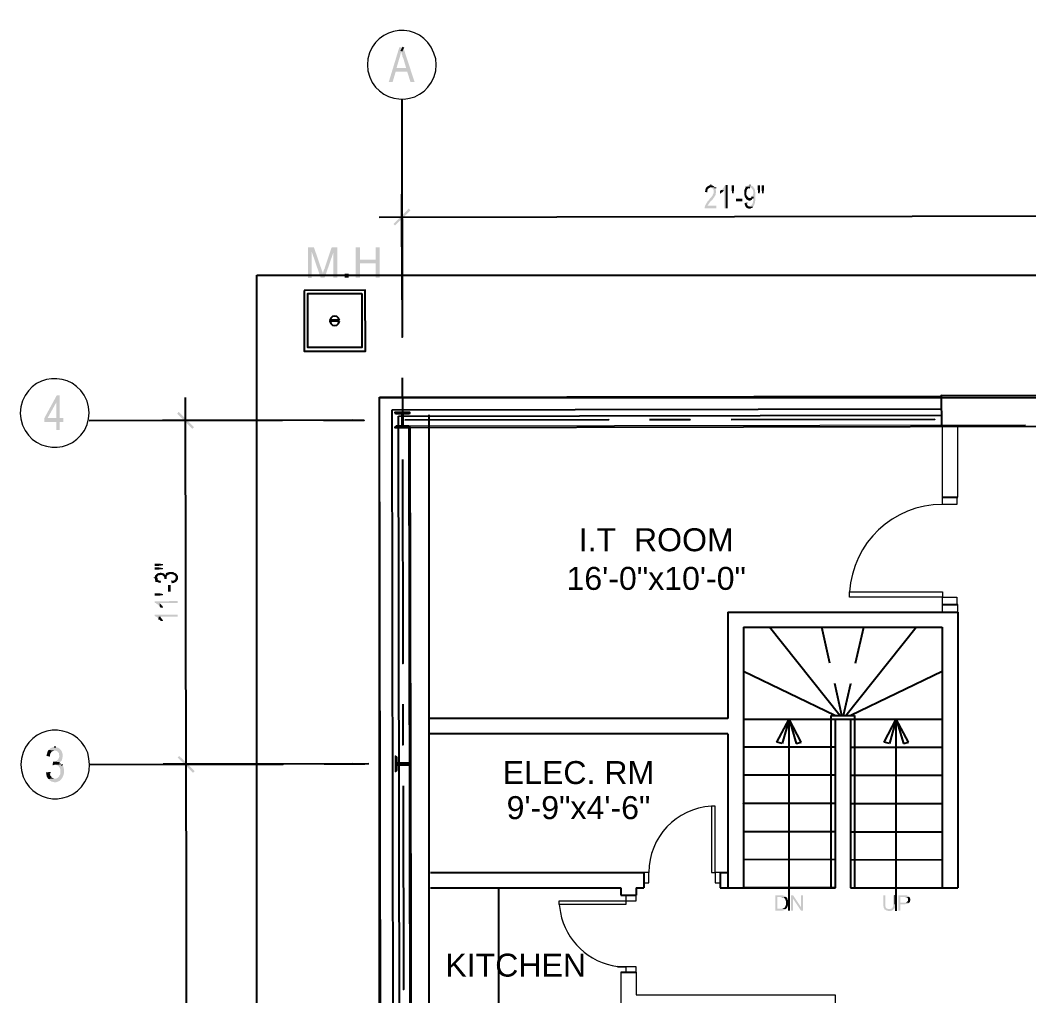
# Model space of a CAD drawing. Header units: inches. Extents: x 6322 to 85903, y -36042 to 7673.
# Drawn here: x 60850.5 to 61245.9, y 5755.1 to 6137.6 of the extents above; entities that cross this region are included whole.
import ezdxf
from ezdxf.enums import TextEntityAlignment as Align

# ---------------------------------------------------------------- set-up
doc = ezdxf.new("R2010")
doc.units = ezdxf.units.IN
doc.header["$LTSCALE"] = 10
doc.linetypes.add('Amconstr', pattern=[9999, 9999, 0])
doc.layers.add('A-DOOR', color=2, linetype='Continuous', lineweight=20)
for name, color, linetype in [('A-PLASTER', 1, 'Continuous'), ('A-STAIR', 2, 'Continuous'), ('A-TEXT-P', 3, 'Continuous'), ('FOOTPATH', 1, 'Continuous'), ('GC', 3, 'Continuous'), ('Plot Boundary', 1, 'Continuous'), ('TEXT', 3, 'Continuous'), ('WALL', 4, 'Continuous')]:
    doc.layers.add(name, color=color, linetype=linetype)
doc.styles.add('1by8in-1F', font='arial.ttf', dxfattribs={"height": 6})

# ---------------------------------------------------------------- blocks, each defined once
blk = doc.blocks.new('pdf plan')
at = {"true_color": 0x000007}
for points in [[(175.684, 466.675), (175.386, 466.675), (174.575, 464.028), (174.873, 464.028), (175.105, 464.822), (175.981, 464.822), (175.171, 465.103), (175.402, 465.881), (175.402, 465.881), (175.409, 465.899), (175.414, 465.918), (175.42, 465.936), (175.426, 465.954), (175.431, 465.972), (175.437, 465.99), (175.442, 466.008), (175.447, 466.025), (175.452, 466.043), (175.457, 466.061), (175.462, 466.078), (175.466, 466.096), (175.471, 466.113), (175.476, 466.131), (175.48, 466.148), (175.484, 466.166), (175.489, 466.184), (175.493, 466.202), (175.497, 466.22), (175.502, 466.238), (175.506, 466.256), (175.51, 466.274), (175.514, 466.292), (175.518, 466.311), (175.518, 466.311), (175.535, 466.377)], [(175.684, 466.675), (175.535, 466.377), (175.535, 466.327), (175.551, 466.261), (175.568, 466.211), (175.568, 466.145), (175.601, 466.079), (175.617, 465.996), (175.634, 465.93), (175.684, 465.848), (175.899, 465.103), (175.171, 465.103), (175.981, 464.822), (176.229, 464.028), (176.544, 464.028)], [(199.484, 455.924), (199.137, 455.924), (199.203, 455.924), (199.22, 455.891), (199.22, 455.891), (199.239, 455.881), (199.257, 455.872), (199.272, 455.864), (199.286, 455.856), (199.298, 455.849), (199.308, 455.843), (199.317, 455.837), (199.325, 455.831), (199.332, 455.825), (199.337, 455.819), (199.342, 455.812), (199.346, 455.806), (199.349, 455.799), (199.352, 455.791), (199.355, 455.783), (199.357, 455.774), (199.359, 455.764), (199.362, 455.753), (199.364, 455.741), (199.367, 455.728), (199.371, 455.713), (199.375, 455.697), (199.38, 455.679), (199.385, 455.659), (199.385, 455.659), (199.385, 455.527), (199.369, 455.494), (199.336, 455.411), (199.303, 455.345), (199.303, 455.328), (199.286, 455.295), (199.269, 455.279), (199.236, 455.246), (199.22, 455.212), (199.203, 455.179), (199.154, 455.13), (199.137, 455.113), (199.087, 455.064), (199.054, 455.031), (199.038, 454.981), (198.988, 454.948), (198.972, 454.898), (198.922, 454.882), (198.906, 454.832), (198.889, 454.815), (198.856, 454.766), (198.839, 454.749), (198.823, 454.716), (198.806, 454.683), (198.757, 454.6), (198.707, 454.518), (198.707, 454.468), (198.691, 454.435), (198.691, 454.336), (199.567, 454.336), (199.567, 454.534), (198.906, 454.534), (198.922, 454.584), (198.955, 454.617), (198.988, 454.65), (198.988, 454.667), (198.988, 454.667), (198.995, 454.675), (199.001, 454.683), (199.008, 454.692), (199.014, 454.701), (199.021, 454.71), (199.028, 454.719), (199.035, 454.728), (199.042, 454.737), (199.049, 454.746), (199.057, 454.756), (199.064, 454.765), (199.071, 454.774), (199.078, 454.783), (199.085, 454.793), (199.093, 454.802), (199.1, 454.811), (199.107, 454.82), (199.114, 454.829), (199.121, 454.838), (199.128, 454.847), (199.134, 454.856), (199.141, 454.865), (199.147, 454.873), (199.154, 454.882), (199.154, 454.882), (199.187, 454.882), (199.203, 454.915), (199.236, 454.964), (199.286, 454.997), (199.303, 455.047), (199.336, 455.064), (199.352, 455.113), (199.369, 455.13), (199.385, 455.146), (199.418, 455.179), (199.435, 455.196), (199.451, 455.246), (199.501, 455.328), (199.518, 455.361), (199.518, 455.361), (199.52, 455.387), (199.523, 455.411), (199.526, 455.432), (199.529, 455.452), (199.533, 455.47), (199.536, 455.487), (199.54, 455.502), (199.543, 455.517), (199.547, 455.531), (199.55, 455.544), (199.552, 455.557), (199.555, 455.57), (199.557, 455.583), (199.558, 455.596), (199.558, 455.61), (199.558, 455.625), (199.557, 455.64), (199.555, 455.657), (199.552, 455.675), (199.547, 455.694), (199.542, 455.715), (199.535, 455.738), (199.527, 455.764), (199.518, 455.791), (199.518, 455.791), (199.518, 455.824), (199.501, 455.874)], [(199.137, 456.089), (199.038, 456.089), (198.988, 456.056), (198.972, 456.039), (198.922, 456.039), (198.906, 456.023), (198.889, 455.973), (198.839, 455.957), (198.823, 455.94), (198.823, 455.94), (198.817, 455.93), (198.811, 455.92), (198.805, 455.909), (198.8, 455.899), (198.794, 455.888), (198.789, 455.878), (198.784, 455.867), (198.779, 455.857), (198.775, 455.846), (198.771, 455.836), (198.767, 455.825), (198.763, 455.814), (198.759, 455.803), (198.756, 455.792), (198.753, 455.781), (198.751, 455.77), (198.748, 455.759), (198.746, 455.747), (198.744, 455.736), (198.743, 455.724), (198.742, 455.712), (198.741, 455.7), (198.74, 455.688), (198.74, 455.676), (198.74, 455.676), (198.707, 455.642), (198.707, 455.576), (198.889, 455.56), (198.889, 455.659), (198.922, 455.742), (198.922, 455.791), (198.972, 455.824), (199.005, 455.874), (199.038, 455.891), (199.071, 455.891), (199.087, 455.924), (199.484, 455.924), (199.451, 455.957), (199.435, 455.957), (199.418, 455.973), (199.369, 456.023), (199.336, 456.039), (199.303, 456.056), (199.269, 456.089), (199.187, 456.089)], [(199.964, 455.725), (199.914, 455.709), (199.881, 455.676), (199.865, 455.642), (199.865, 455.444), (199.881, 455.477), (199.914, 455.477), (199.964, 455.494), (199.981, 455.527), (200.03, 455.56), (200.063, 455.576), (200.096, 455.626), (200.13, 455.642), (200.146, 455.676), (200.179, 455.709)], [(200.345, 456.089), (200.245, 456.089), (200.212, 456.039), (200.212, 456.039), (200.206, 456.027), (200.199, 456.014), (200.192, 456.002), (200.185, 455.989), (200.177, 455.976), (200.169, 455.963), (200.161, 455.95), (200.152, 455.937), (200.143, 455.923), (200.134, 455.91), (200.125, 455.897), (200.115, 455.884), (200.105, 455.872), (200.095, 455.859), (200.084, 455.846), (200.074, 455.834), (200.063, 455.821), (200.052, 455.809), (200.04, 455.797), (200.029, 455.786), (200.017, 455.774), (200.005, 455.763), (199.993, 455.752), (199.981, 455.742), (199.981, 455.742), (199.964, 455.725), (200.179, 455.709), (200.179, 454.336), (200.345, 454.336)], [(200.791, 455.477), (200.741, 455.791), (200.741, 456.089), (200.94, 456.089), (200.94, 455.791), (200.89, 455.477)], [(201.833, 455.94), (201.8, 455.891), (201.8, 455.891), (201.786, 455.87), (201.773, 455.847), (201.761, 455.82), (201.751, 455.79), (201.741, 455.759), (201.733, 455.725), (201.726, 455.689), (201.72, 455.652), (201.716, 455.613), (201.713, 455.574), (201.711, 455.534), (201.711, 455.494), (201.712, 455.453), (201.715, 455.413), (201.719, 455.374), (201.725, 455.336), (201.733, 455.298), (201.742, 455.263), (201.753, 455.229), (201.765, 455.197), (201.779, 455.167), (201.796, 455.141), (201.813, 455.117), (201.833, 455.097), (201.833, 455.097), (202.147, 455.113), (202.098, 455.113), (202.081, 455.13), (202.032, 455.13), (202.015, 455.146), (201.982, 455.196), (201.949, 455.212), (201.949, 455.246), (201.932, 455.262), (201.883, 455.345), (201.883, 455.444), (201.866, 455.494), (201.866, 455.527), (201.866, 455.527), (201.872, 455.549), (201.877, 455.57), (201.882, 455.591), (201.886, 455.61), (201.889, 455.629), (201.893, 455.646), (201.896, 455.663), (201.9, 455.68), (201.904, 455.696), (201.908, 455.711), (201.913, 455.725), (201.918, 455.74), (201.924, 455.753), (201.931, 455.767), (201.939, 455.78), (201.948, 455.793), (201.959, 455.805), (201.971, 455.817), (201.984, 455.83), (202, 455.842), (202.017, 455.854), (202.036, 455.866), (202.058, 455.878), (202.081, 455.891), (202.081, 455.891), (202.098, 455.924), (202.147, 455.924)], [(202.131, 456.089), (202.081, 456.089), (202.081, 456.089), (202.071, 456.087), (202.061, 456.085), (202.05, 456.082), (202.04, 456.079), (202.03, 456.076), (202.019, 456.073), (202.009, 456.07), (201.999, 456.066), (201.989, 456.062), (201.979, 456.057), (201.969, 456.053), (201.959, 456.048), (201.949, 456.042), (201.94, 456.037), (201.93, 456.031), (201.921, 456.024), (201.911, 456.017), (201.902, 456.01), (201.893, 456.002), (201.884, 455.994), (201.875, 455.985), (201.867, 455.976), (201.858, 455.967), (201.85, 455.957), (201.85, 455.957), (201.833, 455.94), (202.147, 455.924), (202.164, 455.924), (202.214, 455.891), (202.23, 455.891), (202.263, 455.874), (202.296, 455.824), (202.329, 455.791), (202.379, 455.709), (202.379, 455.659), (202.395, 455.626), (202.395, 455.427), (202.379, 455.394), (202.379, 455.345), (202.329, 455.262), (202.329, 455.212), (202.313, 455.196), (202.263, 455.179), (202.412, 455.146), (202.412, 455.113), (202.412, 455.113), (202.412, 455.092), (202.411, 455.07), (202.41, 455.047), (202.409, 455.023), (202.407, 454.999), (202.405, 454.974), (202.402, 454.949), (202.399, 454.924), (202.395, 454.898), (202.391, 454.873), (202.386, 454.847), (202.381, 454.822), (202.375, 454.797), (202.368, 454.772), (202.361, 454.747), (202.353, 454.724), (202.345, 454.701), (202.335, 454.678), (202.325, 454.657), (202.314, 454.637), (202.303, 454.617), (202.29, 454.599), (202.277, 454.583), (202.263, 454.567), (202.263, 454.567), (202.247, 454.518), (202.214, 454.518), (202.18, 454.501), (202.147, 454.468), (202.098, 454.468), (202.395, 454.452), (202.412, 454.501), (202.445, 454.534), (202.462, 454.567), (202.462, 454.567), (202.464, 454.576), (202.467, 454.585), (202.47, 454.594), (202.474, 454.604), (202.477, 454.614), (202.482, 454.625), (202.486, 454.636), (202.49, 454.647), (202.495, 454.658), (202.5, 454.67), (202.504, 454.682), (202.509, 454.694), (202.514, 454.705), (202.518, 454.717), (202.523, 454.729), (202.527, 454.741), (202.53, 454.753), (202.534, 454.765), (202.537, 454.777), (202.539, 454.788), (202.541, 454.8), (202.543, 454.811), (202.544, 454.822), (202.544, 454.832), (202.544, 454.832), (202.544, 454.882), (202.561, 454.915), (202.561, 454.915), (202.561, 454.929), (202.561, 454.944), (202.561, 454.958), (202.561, 454.973), (202.561, 454.987), (202.561, 455.002), (202.561, 455.016), (202.561, 455.031), (202.561, 455.045), (202.561, 455.059), (202.561, 455.074), (202.561, 455.088), (202.561, 455.103), (202.561, 455.117), (202.561, 455.132), (202.561, 455.146), (202.561, 455.161), (202.561, 455.175), (202.561, 455.19), (202.561, 455.204), (202.561, 455.219), (202.561, 455.233), (202.561, 455.248), (202.561, 455.262), (202.561, 455.262), (202.561, 455.527), (202.544, 455.576), (202.544, 455.659), (202.528, 455.709), (202.528, 455.742), (202.511, 455.791), (202.462, 455.874), (202.462, 455.874), (202.45, 455.893), (202.439, 455.91), (202.43, 455.925), (202.422, 455.938), (202.414, 455.949), (202.407, 455.958), (202.401, 455.966), (202.395, 455.973), (202.39, 455.978), (202.385, 455.983), (202.38, 455.987), (202.375, 455.99), (202.37, 455.993), (202.364, 455.996), (202.358, 455.998), (202.351, 456.001), (202.344, 456.005), (202.336, 456.009), (202.327, 456.014), (202.317, 456.02), (202.306, 456.026), (202.293, 456.035), (202.279, 456.044), (202.263, 456.056), (202.263, 456.056), (202.23, 456.056), (202.214, 456.089), (202.164, 456.089)], [(202.925, 456.089), (202.743, 456.089), (202.743, 455.791), (202.776, 455.477), (202.892, 455.477), (202.925, 455.791)], [(203.222, 456.089), (203.041, 456.089), (203.041, 455.791), (203.074, 455.477), (203.189, 455.477), (203.222, 455.791)], [(201.089, 454.865), (201.568, 454.865), (201.568, 455.064), (201.089, 455.064)], [(201.883, 454.749), (201.734, 454.733), (201.734, 454.65), (201.767, 454.6), (201.767, 454.567), (201.8, 454.468), (201.833, 454.452), (201.85, 454.419), (201.883, 454.369), (201.932, 454.352), (201.949, 454.336), (201.999, 454.336), (202.015, 454.303), (202.18, 454.303), (202.23, 454.336), (202.263, 454.352), (202.296, 454.352), (202.329, 454.369), (202.362, 454.419), (202.379, 454.435), (202.395, 454.452), (202.098, 454.468), (202.098, 454.468), (202.086, 454.467), (202.074, 454.467), (202.063, 454.469), (202.052, 454.471), (202.042, 454.475), (202.032, 454.48), (202.023, 454.486), (202.014, 454.493), (202.005, 454.501), (201.997, 454.509), (201.989, 454.519), (201.982, 454.528), (201.975, 454.538), (201.968, 454.548), (201.962, 454.559), (201.956, 454.57), (201.95, 454.581), (201.944, 454.591), (201.939, 454.602), (201.934, 454.612), (201.929, 454.623), (201.924, 454.632), (201.92, 454.641), (201.916, 454.65), (201.916, 454.65), (201.883, 454.716)], [(202.263, 455.179), (202.247, 455.146), (202.214, 455.13), (202.18, 455.113), (202.147, 455.113), (201.833, 455.097), (201.85, 455.064), (201.866, 455.031), (201.866, 455.031), (201.877, 455.021), (201.887, 455.011), (201.897, 455.003), (201.907, 454.996), (201.917, 454.989), (201.927, 454.982), (201.937, 454.976), (201.947, 454.971), (201.957, 454.966), (201.966, 454.962), (201.975, 454.958), (201.984, 454.954), (201.993, 454.951), (202.001, 454.947), (202.009, 454.944), (202.017, 454.941), (202.024, 454.938), (202.031, 454.935), (202.038, 454.932), (202.044, 454.929), (202.05, 454.926), (202.055, 454.922), (202.06, 454.919), (202.065, 454.915), (202.065, 454.915), (202.147, 454.915), (202.147, 454.915), (202.176, 454.926), (202.201, 454.936), (202.222, 454.945), (202.239, 454.952), (202.253, 454.959), (202.265, 454.964), (202.274, 454.969), (202.281, 454.973), (202.286, 454.977), (202.29, 454.98), (202.292, 454.984), (202.294, 454.987), (202.296, 454.991), (202.297, 454.995), (202.298, 455), (202.301, 455.005), (202.304, 455.012), (202.308, 455.019), (202.314, 455.028), (202.322, 455.038), (202.332, 455.05), (202.344, 455.064), (202.36, 455.079), (202.379, 455.097), (202.379, 455.097), (202.395, 455.113), (202.412, 455.146)], [(176.081, 454.352), (175.039, 453.062), (174.923, 453.178)], [(176.213, 454.22), (176.081, 454.352), (175.039, 453.062)], [(168.836, 451.408), (168.373, 451.408), (168.373, 449.076), (168.671, 449.076), (168.671, 451.061)], [(168.836, 451.408), (168.671, 451.061), (169.349, 449.076), (169.514, 449.423), (169.498, 449.44), (169.498, 449.473), (169.481, 449.539), (169.431, 449.672), (169.398, 449.754)], [(170.622, 451.408), (170.192, 451.408), (169.647, 449.804), (169.647, 449.771), (169.597, 449.705), (169.58, 449.622), (169.564, 449.572), (169.547, 449.506), (169.514, 449.457), (169.514, 449.423), (169.349, 449.076), (169.647, 449.076), (170.325, 451.028)], [(170.622, 451.408), (170.325, 451.028), (170.325, 449.076), (170.622, 449.076)], [(172.343, 451.408), (172.012, 451.408), (172.012, 449.076), (172.343, 449.076), (172.343, 450.184), (173.55, 450.184), (172.343, 450.449)], [(173.864, 451.408), (173.55, 451.408), (173.55, 450.449), (172.343, 450.449), (173.55, 450.184), (173.55, 449.076), (173.864, 449.076)], [(171.168, 449.076), (171.482, 449.076), (171.482, 449.39), (171.168, 449.39)], [(149.385, 440.128), (149.17, 440.128), (148.227, 438.408), (148.227, 438.11), (149.137, 438.11), (149.137, 437.498), (149.385, 437.498), (149.385, 438.11), (149.683, 438.11), (149.683, 438.408), (148.475, 438.408), (149.137, 439.599)], [(149.385, 440.128), (149.137, 439.599), (149.137, 438.408), (148.475, 438.408), (149.385, 438.408)], [(159.656, 437.68), (158.366, 438.722), (158.482, 438.855)], [(159.524, 437.564), (159.656, 437.68), (158.366, 438.722)], [(156.63, 427.277), (156.63, 427.095), (156.927, 427.095), (157.258, 427.144), (157.258, 427.227), (156.927, 427.277)], [(156.63, 426.979), (156.63, 426.813), (156.927, 426.813), (157.258, 426.847), (157.258, 426.929), (156.927, 426.979)], [(156.63, 426.185), (156.63, 426.102), (156.646, 426.086), (156.646, 426.036), (156.663, 426.003), (156.696, 425.986), (156.778, 425.887), (156.795, 426.185), (156.795, 426.218), (156.795, 426.218), (156.797, 426.222), (156.8, 426.227), (156.803, 426.233), (156.806, 426.238), (156.809, 426.244), (156.813, 426.251), (156.817, 426.257), (156.821, 426.264), (156.825, 426.271), (156.829, 426.278), (156.834, 426.285), (156.838, 426.292), (156.843, 426.3), (156.848, 426.307), (156.853, 426.314), (156.857, 426.321), (156.862, 426.328), (156.867, 426.334), (156.872, 426.341), (156.877, 426.347), (156.881, 426.352), (156.886, 426.358), (156.89, 426.363), (156.894, 426.367), (156.894, 426.367), (156.944, 426.383), (156.993, 426.383), (156.993, 426.383), (157.002, 426.387), (157.011, 426.391), (157.02, 426.394), (157.03, 426.397), (157.04, 426.4), (157.051, 426.402), (157.062, 426.404), (157.073, 426.405), (157.084, 426.406), (157.095, 426.406), (157.106, 426.406), (157.118, 426.406), (157.129, 426.405), (157.14, 426.404), (157.151, 426.403), (157.163, 426.401), (157.174, 426.398), (157.184, 426.395), (157.195, 426.392), (157.205, 426.388), (157.215, 426.383), (157.224, 426.378), (157.233, 426.373), (157.242, 426.367), (157.242, 426.367), (157.258, 426.334), (157.308, 426.317), (157.308, 426.301), (157.324, 426.284), (157.341, 426.235), (157.374, 426.218), (157.374, 426.135), (157.39, 426.45), (157.324, 426.516), (157.275, 426.532), (157.258, 426.532), (157.225, 426.549), (157.175, 426.549), (157.142, 426.565), (157.027, 426.565), (156.993, 426.549), (156.944, 426.549), (156.894, 426.532), (156.861, 426.516), (156.845, 426.516), (156.812, 426.483), (156.778, 426.466), (156.729, 426.45), (156.712, 426.4), (156.696, 426.383), (156.663, 426.367), (156.646, 426.317), (156.646, 426.301), (156.63, 426.251), (156.63, 426.218)], [(156.778, 425.887), (156.812, 425.871), (156.845, 425.854), (156.878, 425.838), (156.927, 425.805), (156.993, 425.805), (157.027, 425.788), (157.076, 425.788), (157.109, 425.937), (157.093, 425.953), (157.093, 425.953), (157.073, 425.956), (157.054, 425.958), (157.036, 425.961), (157.019, 425.964), (157.003, 425.967), (156.988, 425.97), (156.974, 425.975), (156.96, 425.979), (156.948, 425.984), (156.936, 425.99), (156.924, 425.996), (156.913, 426.003), (156.902, 426.011), (156.892, 426.019), (156.882, 426.028), (156.872, 426.038), (156.863, 426.049), (156.853, 426.06), (156.844, 426.073), (156.834, 426.087), (156.825, 426.101), (156.815, 426.117), (156.805, 426.134), (156.795, 426.152), (156.795, 426.152), (156.795, 426.185)], [(157.374, 426.102), (157.556, 426.086), (157.539, 426.135), (157.539, 426.185), (157.523, 426.516), (157.49, 426.483), (157.473, 426.466), (157.424, 426.383), (157.407, 426.417), (157.39, 426.45), (157.374, 426.135)], [(157.523, 426.516), (157.539, 426.185), (157.539, 426.251), (157.539, 426.251), (157.548, 426.271), (157.556, 426.289), (157.564, 426.306), (157.573, 426.321), (157.581, 426.335), (157.59, 426.348), (157.599, 426.359), (157.608, 426.369), (157.617, 426.379), (157.627, 426.387), (157.637, 426.395), (157.647, 426.402), (157.657, 426.408), (157.668, 426.414), (157.68, 426.42), (157.691, 426.425), (157.703, 426.43), (157.716, 426.435), (157.729, 426.44), (157.743, 426.444), (157.757, 426.449), (157.772, 426.455), (157.788, 426.46), (157.804, 426.466), (157.804, 426.466), (157.92, 426.466), (157.953, 426.45), (158.019, 426.45), (158.069, 426.417), (158.085, 426.4), (158.135, 426.383), (158.168, 426.367), (158.201, 426.317), (158.217, 426.301), (158.234, 426.251), (158.234, 425.871), (158.284, 425.887), (158.317, 425.937), (158.333, 425.986), (158.366, 426.003), (158.383, 426.036), (158.399, 426.069), (158.399, 426.185), (158.399, 426.185), (158.401, 426.195), (158.403, 426.205), (158.404, 426.215), (158.405, 426.225), (158.406, 426.234), (158.406, 426.244), (158.406, 426.253), (158.406, 426.262), (158.405, 426.271), (158.404, 426.28), (158.403, 426.288), (158.401, 426.297), (158.4, 426.305), (158.398, 426.313), (158.396, 426.321), (158.393, 426.328), (158.391, 426.336), (158.388, 426.343), (158.385, 426.35), (158.381, 426.357), (158.378, 426.364), (158.374, 426.371), (158.37, 426.377), (158.366, 426.383), (158.366, 426.383), (158.333, 426.417), (158.284, 426.483), (158.251, 426.516), (158.217, 426.532), (158.168, 426.549), (158.135, 426.565), (158.085, 426.598), (158.052, 426.615), (157.953, 426.615), (157.92, 426.632), (157.92, 426.632), (157.909, 426.633), (157.899, 426.635), (157.888, 426.636), (157.877, 426.637), (157.866, 426.638), (157.855, 426.638), (157.844, 426.638), (157.833, 426.638), (157.822, 426.637), (157.811, 426.636), (157.8, 426.635), (157.789, 426.634), (157.779, 426.632), (157.768, 426.63), (157.757, 426.628), (157.747, 426.625), (157.737, 426.623), (157.727, 426.62), (157.717, 426.617), (157.707, 426.614), (157.698, 426.61), (157.689, 426.606), (157.68, 426.602), (157.672, 426.598), (157.672, 426.598), (157.622, 426.598), (157.572, 426.565), (157.556, 426.549)], [(157.903, 425.937), (157.92, 425.771), (157.936, 425.771), (157.936, 425.771), (157.949, 425.772), (157.961, 425.772), (157.974, 425.773), (157.987, 425.774), (158, 425.776), (158.013, 425.778), (158.026, 425.78), (158.039, 425.782), (158.052, 425.785), (158.065, 425.789), (158.078, 425.792), (158.091, 425.796), (158.104, 425.801), (158.117, 425.805), (158.13, 425.81), (158.142, 425.816), (158.154, 425.821), (158.167, 425.827), (158.178, 425.834), (158.19, 425.84), (158.202, 425.847), (158.213, 425.855), (158.223, 425.863), (158.234, 425.871), (158.234, 425.871), (158.234, 426.185), (158.234, 426.152), (158.217, 426.135), (158.217, 426.086), (158.201, 426.069), (158.151, 426.02), (158.135, 426.003), (158.085, 425.986), (158.052, 425.953), (158.002, 425.953), (157.953, 425.937)], [(157.639, 425.126), (157.854, 425.126), (157.854, 425.639), (157.639, 425.639)], [(157.258, 424.862), (156.927, 424.812), (156.63, 424.812), (156.63, 425.011), (156.927, 425.011), (157.258, 424.944)], [(156.63, 424.399), (156.63, 424.283), (156.663, 424.266), (156.712, 424.25), (156.745, 424.217), (156.778, 424.2), (156.812, 424.184), (156.861, 424.134), (156.878, 424.134), (156.894, 424.101), (156.944, 424.068), (156.96, 424.035), (156.993, 424.018), (157.01, 424.25), (158.383, 424.25), (158.383, 424.399)], [(156.993, 424.018), (157.027, 423.969), (157.043, 423.952), (157.076, 423.902), (157.275, 423.902), (157.258, 423.902), (157.258, 423.952), (157.242, 423.969), (157.225, 424.018), (157.192, 424.051), (157.159, 424.068), (157.159, 424.101), (157.142, 424.117), (157.043, 424.2), (157.01, 424.25)], [(156.63, 423.373), (156.63, 423.274), (156.663, 423.241), (156.712, 423.224), (156.745, 423.208), (156.778, 423.191), (156.812, 423.158), (156.861, 423.125), (156.878, 423.109), (156.894, 423.075), (156.944, 423.059), (156.96, 423.009), (156.993, 422.993), (157.01, 423.208), (158.383, 423.208), (158.383, 423.373)], [(156.993, 422.993), (157.027, 422.96), (157.043, 422.927), (157.076, 422.894), (157.275, 422.894), (157.258, 422.894), (157.258, 422.927), (157.258, 422.927), (157.25, 422.937), (157.242, 422.948), (157.233, 422.958), (157.225, 422.969), (157.217, 422.98), (157.208, 422.991), (157.2, 423.002), (157.191, 423.014), (157.183, 423.025), (157.174, 423.036), (157.166, 423.048), (157.157, 423.059), (157.148, 423.07), (157.139, 423.082), (157.13, 423.093), (157.121, 423.104), (157.112, 423.115), (157.102, 423.127), (157.093, 423.138), (157.083, 423.149), (157.073, 423.16), (157.063, 423.17), (157.053, 423.181), (157.043, 423.191), (157.043, 423.191), (157.01, 423.208)], [(148.492, 413.052), (148.475, 413.003), (148.426, 412.937), (148.409, 412.87), (148.393, 412.804), (148.376, 412.755), (148.343, 412.655), (148.327, 412.606), (148.575, 412.54), (148.608, 412.573), (148.608, 412.655), (148.641, 412.788), (148.69, 412.837), (148.707, 412.903), (148.757, 412.92), (148.79, 412.953), (148.856, 412.986), (148.905, 413.003), (148.955, 413.003)], [(148.955, 413.284), (148.922, 413.284), (148.922, 413.284), (148.895, 413.276), (148.87, 413.269), (148.847, 413.263), (148.827, 413.258), (148.809, 413.253), (148.793, 413.248), (148.778, 413.244), (148.765, 413.24), (148.752, 413.236), (148.741, 413.231), (148.73, 413.227), (148.719, 413.222), (148.709, 413.216), (148.699, 413.21), (148.688, 413.203), (148.677, 413.196), (148.665, 413.187), (148.652, 413.177), (148.638, 413.166), (148.623, 413.153), (148.605, 413.139), (148.586, 413.123), (148.565, 413.105), (148.542, 413.085), (148.542, 413.085), (148.492, 413.052), (148.955, 413.003), (149.071, 413.003), (149.137, 412.953), (149.17, 412.937), (149.22, 412.903), (149.236, 412.854), (149.286, 412.804), (149.302, 412.755), (149.302, 412.655), (149.319, 412.606), (149.319, 412.556), (149.319, 412.556), (149.315, 412.534), (149.309, 412.511), (149.303, 412.49), (149.297, 412.468), (149.29, 412.447), (149.282, 412.427), (149.273, 412.407), (149.263, 412.388), (149.253, 412.369), (149.242, 412.351), (149.23, 412.333), (149.218, 412.316), (149.204, 412.3), (149.19, 412.285), (149.175, 412.27), (149.16, 412.256), (149.143, 412.243), (149.126, 412.23), (149.108, 412.219), (149.089, 412.208), (149.069, 412.199), (149.049, 412.19), (149.027, 412.182), (149.005, 412.176), (149.005, 412.176), (148.939, 412.159), (148.872, 412.159), (149.385, 412.126), (149.435, 412.176), (149.468, 412.225), (149.517, 412.275), (149.517, 412.308), (149.551, 412.391), (149.551, 412.457), (149.584, 412.523), (149.584, 412.721), (149.551, 412.788), (149.534, 412.854), (149.517, 412.937), (149.484, 412.937), (149.468, 413.003), (149.468, 413.003), (149.457, 413.017), (149.446, 413.032), (149.434, 413.047), (149.421, 413.061), (149.408, 413.076), (149.394, 413.09), (149.38, 413.105), (149.366, 413.118), (149.35, 413.132), (149.335, 413.145), (149.319, 413.158), (149.302, 413.17), (149.286, 413.182), (149.269, 413.193), (149.251, 413.203), (149.234, 413.212), (149.216, 413.221), (149.198, 413.228), (149.18, 413.235), (149.162, 413.24), (149.143, 413.245), (149.125, 413.248), (149.106, 413.25), (149.087, 413.251), (149.087, 413.251), (149.021, 413.284)], [(158.482, 412.573), (158.366, 412.457), (159.656, 411.415)], [(159.656, 411.415), (158.366, 412.457), (158.482, 412.573)], [(158.366, 412.457), (159.656, 411.415), (159.524, 411.283)], [(159.524, 411.283), (159.656, 411.415), (158.366, 412.457)], [(149.484, 411.944), (149.005, 411.928), (149.054, 411.928), (149.087, 411.894), (149.087, 411.894), (149.112, 411.89), (149.135, 411.883), (149.157, 411.875), (149.178, 411.865), (149.199, 411.854), (149.218, 411.842), (149.236, 411.828), (149.253, 411.813), (149.27, 411.797), (149.285, 411.78), (149.299, 411.762), (149.313, 411.744), (149.325, 411.724), (149.337, 411.704), (149.347, 411.683), (149.357, 411.662), (149.366, 411.64), (149.374, 411.618), (149.38, 411.595), (149.386, 411.573), (149.392, 411.55), (149.396, 411.527), (149.399, 411.504), (149.402, 411.481), (149.402, 411.481), (149.402, 411.332), (149.385, 411.266), (149.385, 411.183), (149.336, 411.117), (149.319, 411.068), (149.286, 411.018), (149.203, 410.935), (149.154, 410.902), (149.087, 410.869), (148.988, 410.869), (148.475, 410.836), (148.525, 410.803), (148.542, 410.753), (148.542, 410.753), (148.565, 410.737), (148.586, 410.723), (148.605, 410.71), (148.623, 410.698), (148.638, 410.688), (148.652, 410.679), (148.665, 410.67), (148.677, 410.663), (148.688, 410.656), (148.699, 410.65), (148.709, 410.644), (148.719, 410.64), (148.73, 410.635), (148.741, 410.631), (148.752, 410.627), (148.765, 410.623), (148.778, 410.62), (148.793, 410.616), (148.809, 410.612), (148.827, 410.608), (148.847, 410.604), (148.87, 410.599), (148.895, 410.594), (148.922, 410.588), (148.922, 410.588), (149.071, 410.588), (149.137, 410.604), (149.203, 410.637), (149.236, 410.654), (149.302, 410.671), (149.336, 410.687), (149.385, 410.737), (149.435, 410.786), (149.484, 410.819), (149.484, 410.836), (149.484, 410.836), (149.51, 410.872), (149.535, 410.909), (149.557, 410.947), (149.578, 410.986), (149.597, 411.027), (149.614, 411.068), (149.629, 411.11), (149.642, 411.153), (149.654, 411.196), (149.663, 411.24), (149.671, 411.284), (149.677, 411.328), (149.68, 411.373), (149.682, 411.417), (149.682, 411.462), (149.679, 411.506), (149.675, 411.55), (149.668, 411.594), (149.659, 411.638), (149.649, 411.681), (149.636, 411.723), (149.621, 411.764), (149.603, 411.805), (149.584, 411.845), (149.584, 411.845), (149.534, 411.878)], [(148.839, 412.159), (148.806, 411.878), (148.905, 411.894), (148.939, 411.928), (149.005, 411.928), (149.484, 411.944), (149.451, 411.994), (149.402, 412.01), (149.336, 412.027), (149.286, 412.043), (149.336, 412.093), (149.385, 412.126), (148.872, 412.159)], [(148.558, 411.365), (148.31, 411.332), (148.31, 411.283), (148.31, 411.283), (148.316, 411.261), (148.32, 411.241), (148.324, 411.223), (148.327, 411.206), (148.329, 411.191), (148.33, 411.177), (148.332, 411.163), (148.333, 411.151), (148.334, 411.139), (148.335, 411.127), (148.336, 411.116), (148.337, 411.105), (148.339, 411.093), (148.341, 411.081), (148.344, 411.069), (148.348, 411.056), (148.353, 411.042), (148.359, 411.027), (148.366, 411.01), (148.375, 410.992), (148.385, 410.973), (148.397, 410.951), (148.41, 410.928), (148.426, 410.902), (148.426, 410.902), (148.475, 410.836), (148.988, 410.869), (148.922, 410.869), (148.856, 410.886), (148.806, 410.902), (148.757, 410.935), (148.707, 410.968), (148.707, 410.985), (148.69, 411.034), (148.641, 411.068), (148.608, 411.2), (148.575, 411.283)]]:
    blk.add_hatch(color=7, dxfattribs=at).paths.add_polyline_path(points)
at = {"layer": 'TEXT', "linetype": 'Amconstr', "lineweight": 25}
for points in [[(204.399, 401.854), (204.001, 401.854), (203.999, 400.678), (204.546, 400.677), (204.579, 400.71), (204.645, 400.71), (204.662, 400.726), (204.695, 400.726), (204.745, 400.759), (204.762, 400.759), (204.811, 400.809), (204.148, 400.827), (204.15, 401.722), (204.813, 401.72), (204.763, 401.77), (204.747, 401.787), (204.697, 401.803), (204.681, 401.804), (204.647, 401.82), (204.598, 401.82), (204.581, 401.853), (204.449, 401.854)], [(204.813, 401.72), (204.399, 401.721), (204.448, 401.721), (204.498, 401.704), (204.581, 401.704), (204.597, 401.688), (204.647, 401.688), (204.664, 401.654), (204.68, 401.638), (204.697, 401.621), (204.73, 401.588), (204.746, 401.555), (204.763, 401.538), (204.763, 401.505), (204.779, 401.488), (204.779, 401.422), (204.812, 401.389), (204.812, 401.124), (204.779, 401.107), (204.779, 401.041), (204.762, 401.041), (204.762, 401.008), (204.729, 400.958), (204.696, 400.908), (204.679, 400.892), (204.662, 400.875), (204.613, 400.859), (204.596, 400.859), (204.579, 400.826), (204.148, 400.827), (204.811, 400.809), (204.828, 400.825), (204.845, 400.875), (204.878, 400.892), (204.894, 400.908), (204.895, 400.941), (204.911, 400.974), (204.928, 401.007), (204.928, 401.041), (204.961, 401.09), (204.961, 401.239), (204.978, 401.273), (204.961, 401.289), (204.962, 401.472), (204.929, 401.488), (204.929, 401.538), (204.912, 401.554), (204.912, 401.571), (204.896, 401.588), (204.896, 401.637), (204.846, 401.687), (204.83, 401.704)], [(205.344, 401.852), (205.194, 401.852), (205.192, 400.676), (205.342, 400.675), (205.343, 401.587)], [(205.344, 401.852), (205.343, 401.587), (205.955, 400.674), (205.955, 400.939)], [(205.955, 400.674), (206.104, 400.674), (206.106, 401.851), (205.957, 401.851)], [(212.388, 401.84), (212.239, 401.84), (212.237, 401.011), (212.254, 400.995), (212.254, 400.928), (212.27, 400.895), (212.27, 400.862), (212.303, 400.845), (212.32, 400.812), (212.32, 400.796), (212.684, 400.795), (212.568, 400.795), (212.552, 400.812), (212.502, 400.812), (212.486, 400.845), (212.453, 400.878), (212.419, 400.895), (212.42, 400.945), (212.403, 400.961), (212.403, 401.044), (212.387, 401.077), (212.387, 401.16)], [(213.15, 401.838), (213.001, 401.839), (213, 401.01), (212.983, 400.993), (212.983, 400.944), (212.95, 400.927), (212.95, 400.894), (212.933, 400.877), (212.933, 400.861), (212.917, 400.844), (212.883, 400.844), (212.85, 400.811), (212.834, 400.811), (212.784, 400.795), (212.32, 400.796), (212.336, 400.746), (212.386, 400.729), (212.403, 400.729), (212.403, 400.729), (212.407, 400.725), (212.411, 400.721), (212.416, 400.717), (212.421, 400.713), (212.425, 400.709), (212.431, 400.705), (212.436, 400.701), (212.441, 400.697), (212.447, 400.693), (212.453, 400.69), (212.459, 400.687), (212.465, 400.683), (212.471, 400.68), (212.477, 400.678), (212.484, 400.675), (212.491, 400.672), (212.498, 400.67), (212.505, 400.668), (212.512, 400.667), (212.52, 400.665), (212.528, 400.664), (212.535, 400.663), (212.543, 400.663), (212.552, 400.663), (212.552, 400.663), (212.601, 400.646), (212.8, 400.646), (212.833, 400.662), (212.883, 400.662), (212.916, 400.695), (212.95, 400.695), (212.95, 400.695), (212.956, 400.699), (212.962, 400.704), (212.967, 400.708), (212.973, 400.713), (212.979, 400.718), (212.984, 400.722), (212.99, 400.727), (212.995, 400.732), (213, 400.737), (213.006, 400.743), (213.011, 400.748), (213.016, 400.753), (213.021, 400.758), (213.026, 400.763), (213.032, 400.768), (213.037, 400.773), (213.042, 400.778), (213.048, 400.783), (213.053, 400.788), (213.059, 400.793), (213.064, 400.798), (213.07, 400.802), (213.076, 400.807), (213.082, 400.811), (213.082, 400.811), (213.099, 400.86), (213.132, 400.877), (213.132, 400.927), (213.149, 400.943), (213.149, 401.159)], [(213.847, 401.837), (213.399, 401.838), (213.397, 400.661), (213.546, 400.661), (213.547, 401.141), (213.895, 401.141), (213.912, 401.157), (214.044, 401.157), (214.061, 401.174), (214.077, 401.174), (214.127, 401.19), (214.144, 401.19), (214.16, 401.223), (214.194, 401.223), (214.21, 401.24), (214.21, 401.256), (213.547, 401.274), (213.548, 401.705), (214.228, 401.704), (214.211, 401.72), (214.194, 401.754), (214.161, 401.77), (214.145, 401.787), (214.128, 401.787), (214.079, 401.804), (214.062, 401.804), (214.012, 401.837), (213.896, 401.837)], [(214.228, 401.704), (213.846, 401.704), (213.913, 401.704), (213.946, 401.688), (214.012, 401.688), (214.062, 401.671), (214.078, 401.638), (214.095, 401.621), (214.128, 401.571), (214.128, 401.406), (214.078, 401.373), (214.078, 401.339), (214.061, 401.339), (214.061, 401.323), (214.011, 401.306), (213.995, 401.306), (213.978, 401.273), (213.547, 401.274), (214.21, 401.256), (214.227, 401.273), (214.243, 401.306), (214.277, 401.339), (214.277, 401.405), (214.293, 401.422), (214.294, 401.555), (214.277, 401.604), (214.277, 401.621), (214.244, 401.671), (214.244, 401.687)]]:
    blk.add_hatch(color=256, dxfattribs=at).paths.add_polyline_path(points)
at = {"color": 7, "linetype": 'Continuous', "lineweight": -2, "true_color": 0x000007}
for p, q in [((175.684, 466.675), (175.535, 466.377)), ((199.137, 456.089), (199.187, 456.089)), ((199.484, 455.924), (199.501, 455.874)), ((200.345, 456.089), (200.345, 454.336)), ((201.833, 455.94), (202.147, 455.924)), ((202.131, 456.089), (202.164, 456.089)), ((201.883, 454.749), (201.883, 454.716)), ((202.263, 455.179), (202.412, 455.146)), ((156.63, 426.185), (156.63, 426.218)), ((156.778, 425.887), (156.795, 426.185)), ((157.523, 426.516), (157.556, 426.549)), ((157.903, 425.937), (157.953, 425.937)), ((156.993, 422.993), (157.01, 423.208)), ((148.955, 413.284), (149.021, 413.284)), ((149.484, 411.944), (149.534, 411.878)), ((148.558, 411.365), (148.575, 411.283)), ((191.925, 396.439), (192.555, 396.405))]:
    blk.add_line(p, q, dxfattribs=at)
at = {"color": 7, "linetype": 'Continuous', "lineweight": 9, "true_color": 0x000007}
for points in [[(178.198, 465.335), (178.165, 465.798), (178.032, 466.228)], [(172.988, 465.798), (172.954, 465.335), (172.988, 464.872)], [(178.032, 464.442), (178.165, 464.872), (178.198, 465.335)], [(146.425, 439.251), (146.375, 438.788), (146.425, 438.342)], [(151.635, 438.788), (151.585, 439.251), (151.486, 439.698)], [(151.486, 437.895), (151.585, 438.342), (151.635, 438.788)], [(202.732, 415.299), (207.423, 415.291), (207.423, 415.291)], [(146.425, 412.391), (146.375, 411.944), (146.425, 411.481)], [(151.635, 411.944), (151.585, 412.391), (151.486, 412.837)], [(151.486, 411.034), (151.585, 411.481), (151.635, 411.944)]]:
    blk.add_lwpolyline(points, dxfattribs=at)
at = {"color": 7, "linetype": 'Continuous', "lineweight": -2, "true_color": 0x000007}
for points in [[(175.568, 462.705), (175.568, 444.528), (175.568, 444.528)], [(175.568, 447.389), (175.568, 455.444), (175.568, 455.444)], [(173.815, 453.707), (228.098, 453.707), (228.098, 453.707)], [(170.771, 445.834), (170.705, 446), (170.573, 446.116), (170.407, 446.149), (170.242, 446.116), (170.11, 446), (170.043, 445.834)], [(170.771, 445.834), (170.043, 445.834), (170.043, 445.834)], [(170.043, 445.752), (170.11, 445.586), (170.242, 445.47), (170.407, 445.437), (170.573, 445.47), (170.705, 445.586), (170.771, 445.752)], [(170.771, 445.752), (170.043, 445.752), (170.043, 445.752)], [(175.568, 441.418), (175.568, 438.309), (175.568, 438.309)], [(159.011, 410.191), (159.011, 439.946), (159.011, 439.946)], [(173.815, 344.213), (173.815, 439.946), (173.815, 439.946)], [(227.114, 437.636), (227.114, 439.952), (216.736, 439.996), (216.736, 437.68)], [(174.79, 345.189), (174.79, 438.987), (174.79, 438.987)], [(174.79, 438.987), (216.736, 438.987), (216.736, 438.987)], [(175.27, 345.685), (175.27, 438.491), (175.27, 438.491)], [(175.27, 438.491), (216.736, 438.491), (216.736, 438.491)], [(151.635, 438.209), (166.421, 438.209), (166.421, 438.209)], [(171.747, 438.209), (157.258, 438.209), (157.258, 438.209)], [(169.547, 438.209), (172.657, 438.209), (172.657, 438.209)], [(175.766, 438.209), (191.33, 438.209), (191.33, 438.209)], [(176.147, 437.631), (227.114, 437.636), (227.114, 437.636)], [(176.147, 437.631), (176.147, 346.545), (176.147, 346.545)], [(194.44, 438.209), (197.549, 438.209), (197.549, 438.209)], [(200.675, 438.209), (216.239, 438.209), (216.239, 438.209)], [(175.568, 435.183), (175.568, 419.602), (175.568, 419.602)], [(175.568, 416.493), (175.568, 413.383), (175.568, 413.383)], [(159.011, 358.818), (159.011, 413.697), (159.011, 413.697)], [(151.635, 411.944), (166.421, 411.944), (166.421, 411.944)], [(172.971, 411.944), (157.258, 411.944), (157.258, 411.944)], [(171.714, 411.944), (157.258, 411.944), (157.258, 411.944)], [(169.547, 411.944), (172.657, 411.944), (172.657, 411.944)], [(175.568, 410.274), (175.568, 394.71), (175.568, 394.71)]]:
    blk.add_lwpolyline(points, dxfattribs=at)
for points in [[(168.075, 448.117), (168.075, 443.469), (172.756, 443.469), (172.756, 448.117)], [(172.491, 447.869), (172.491, 443.75), (168.356, 443.75), (168.356, 447.869)], [(175.088, 437.73), (175.022, 437.68), (174.989, 437.631), (176.147, 437.631), (176.13, 437.68), (176.064, 437.73), (175.617, 437.73), (175.617, 438.706), (176.064, 438.706), (176.13, 438.722), (176.147, 438.788), (174.989, 438.788), (175.022, 438.722), (175.088, 438.706), (175.535, 438.706), (175.535, 437.73)], [(175.088, 412.424), (175.072, 412.49), (174.989, 412.523), (174.989, 411.349), (175.072, 411.398), (175.088, 411.464), (175.088, 411.878), (176.064, 411.878), (176.064, 411.464), (176.081, 411.398), (176.147, 411.349), (176.147, 412.523), (176.081, 412.49), (176.064, 412.424), (176.064, 411.994), (175.088, 411.994)]]:
    blk.add_lwpolyline(points, close=True, dxfattribs=at)
at = {"color": 7, "linetype": 'Continuous', "lineweight": -2}
blk.add_lwpolyline([(173.815, 439.946), (216.736, 439.946)], dxfattribs=at)
at = {"color": 7, "linetype": 'Continuous', "lineweight": 13, "true_color": 0x000007}
for points in [[(176.064, 346.463), (176.064, 437.73), (176.064, 437.73)], [(223.153, 437.73), (176.064, 437.73), (176.064, 437.73)]]:
    blk.add_lwpolyline(points, dxfattribs=at)
at = {"color": 7, "linetype": 'Continuous', "lineweight": 9, "true_color": 0x000007}
for points in [[(178.032, 466.228), (177.106, 468.742), (173.484, 468.444), (172.988, 465.798)], [(172.988, 464.872), (173.484, 462.242), (177.106, 461.928), (178.032, 464.442)], [(151.486, 439.698), (150.477, 442.196), (146.97, 441.898), (146.425, 439.251)], [(146.425, 438.342), (146.937, 435.679), (150.51, 435.381), (151.486, 437.895)], [(151.486, 412.837), (150.51, 415.335), (146.937, 415.054), (146.425, 412.391)], [(146.425, 411.481), (146.97, 408.835), (150.477, 408.537), (151.486, 411.034)]]:
    blk.add_open_spline(points, degree=3, dxfattribs=at)
at = {"layer": 'A-DOOR'}
blk.add_line((187.491, 401.187), (187.573, 400.557), dxfattribs=at)
for points in [[(217.9, 432.229), (217.899, 431.683), (216.807, 431.685), (216.808, 432.231)], [(216.795, 424.592), (209.702, 424.605), (209.703, 425.014), (216.796, 425.002)], [(217.886, 424.59), (217.885, 424.045), (216.794, 424.047), (216.795, 424.592)], [(199.4, 403.603), (199.409, 408.669), (199.117, 408.67), (199.108, 403.603)], [(193.942, 402.833), (194.332, 402.832), (194.334, 403.612), (193.944, 403.612)], [(199.399, 402.823), (199.788, 402.823), (199.79, 403.602), (199.4, 403.603)], [(192.564, 401.46), (192.563, 401.178), (187.491, 401.187), (187.492, 401.469)], [(192.564, 401.875), (192.564, 401.46), (193.359, 401.459), (193.36, 401.873)], [(192.555, 396.405), (192.554, 396.007), (193.35, 396.006), (193.35, 396.403)]]:
    blk.add_lwpolyline(points, close=True, dxfattribs=at)
for centre, radius, start, end in [((216.804, 424.57), 7.115, 89.9737, 176.42188), ((199.416, 403.596), 5.082, 93.37641, 179.82459)]:
    blk.add_arc(centre, radius, start, end, dxfattribs=at)
blk.add_open_spline([(187.573, 400.557), (187.934, 398.419), (189.754, 396.725), (191.925, 396.439)], degree=3, dxfattribs=at)
at = {"layer": 'A-PLASTER'}
blk.add_line((177.516, 383.758), (177.612, 438.608), dxfattribs=at)
at = {"layer": 'A-STAIR'}
for points in [[(208.931, 415.58), (203.59, 422.325), (203.59, 422.325)], [(208.193, 419.566), (207.584, 422.318), (207.584, 422.318)], [(209.396, 415.579), (214.778, 422.305)], [(210.148, 419.562), (210.783, 422.313), (210.783, 422.313)], [(208.555, 415.581), (201.578, 418.947), (201.578, 418.947)], [(216.777, 418.921), (209.773, 415.579)], [(209.098, 415.58), (208.555, 418.024), (208.555, 418.024)], [(209.231, 415.58), (209.798, 418.021), (209.798, 418.021)], [(201.572, 415.301), (208.583, 415.289)], [(209.76, 415.287), (216.771, 415.274), (216.771, 415.274)], [(208.579, 413.15), (201.568, 413.163), (201.568, 413.163)], [(209.756, 413.148), (216.767, 413.136), (216.767, 413.136)], [(208.575, 411.012), (201.564, 411.025), (201.564, 411.025)], [(209.752, 411.01), (216.763, 410.998), (216.763, 410.998)], [(208.572, 408.858), (201.56, 408.87), (201.56, 408.87)], [(209.748, 408.855), (216.76, 408.843), (216.76, 408.843)], [(208.568, 406.703), (201.557, 406.715), (201.557, 406.715)], [(209.745, 406.701), (216.756, 406.688), (216.756, 406.688)], [(208.564, 404.565), (201.553, 404.577), (201.553, 404.577)], [(209.741, 404.563), (216.752, 404.55), (216.752, 404.55)], [(201.549, 402.422), (208.56, 402.41), (208.56, 402.41)], [(208.565, 402.41), (201.549, 402.422), (201.549, 402.422)], [(209.737, 402.408), (216.748, 402.396), (216.748, 402.396)]]:
    blk.add_lwpolyline(points, dxfattribs=at)
at = {"layer": 'GC', "linetype": 'Amconstr', "lineweight": 25}
blk.add_lwpolyline([(182.836, 402.455), (182.803, 383.749), (182.803, 383.749)], dxfattribs=at)
at = {"layer": 'Plot Boundary', "color": 5, "lineweight": -3}
blk.add_lwpolyline([(173.816, 439.924), (484.814, 439.377), (484.645, 343.505), (173.647, 344.053)], close=True, dxfattribs=at)
at = {"layer": 'TEXT', "linetype": 'Amconstr', "lineweight": 25}
for p, q in [((204.535, 413.439), (204.138, 413.54)), ((205.613, 413.437), (205.994, 413.536)), ((212.723, 413.425), (212.326, 413.525)), ((213.801, 413.423), (214.182, 413.522)), ((213.15, 401.838), (213.149, 401.159))]:
    blk.add_line(p, q, dxfattribs=at)
for points in [[(204.138, 413.54), (205.069, 415.295), (205.069, 415.295)], [(205.994, 413.536), (205.069, 415.295), (204.535, 413.439)], [(205.043, 400.676), (205.069, 415.295), (205.613, 413.437)], [(212.326, 413.525), (213.257, 415.28), (213.257, 415.28)], [(214.182, 413.522), (213.257, 415.28), (212.723, 413.425)], [(213.231, 400.661), (213.257, 415.28), (213.801, 413.423)]]:
    blk.add_lwpolyline(points, dxfattribs=at)
at = {"layer": 'WALL', "linetype": 'Continuous', "lineweight": 9}
for p, q in [((216.808, 432.231), (216.818, 437.73)), ((217.977, 432.229), (217.987, 437.73)), ((216.793, 423.462), (216.794, 424.047)), ((217.962, 423.46), (217.963, 424.045))]:
    blk.add_line(p, q, dxfattribs=at)
at = {"layer": 'WALL', "linetype": 'Amconstr', "lineweight": 25}
for p, q in [((216.808, 432.231), (217.977, 432.229)), ((216.794, 424.047), (217.963, 424.045)), ((200.395, 415.353), (177.572, 415.393)), ((208.583, 415.289), (209.76, 415.287)), ((200.393, 414.183), (177.57, 414.224)), ((193.944, 403.612), (193.942, 402.436)), ((199.79, 403.602), (199.788, 402.425)), ((216.748, 402.396), (217.925, 402.393))]:
    blk.add_line(p, q, dxfattribs=at)
for points in [[(200.409, 423.491), (200.395, 415.353)], [(200.409, 423.491), (217.962, 423.46), (217.962, 423.46)], [(217.962, 423.46), (217.925, 402.393)], [(201.584, 422.329), (201.549, 402.422), (201.549, 402.422)], [(201.584, 422.329), (216.783, 422.302), (216.783, 422.302)], [(216.783, 422.302), (216.748, 402.396)], [(208.268, 402.41), (208.291, 415.581), (210.052, 415.578), (210.029, 402.407)], [(208.583, 415.289), (208.56, 402.41), (208.56, 402.41)], [(209.76, 415.287), (209.737, 402.408), (209.737, 402.408)], [(200.393, 414.183), (200.372, 402.424), (200.372, 402.424)], [(177.65, 403.641), (193.944, 403.612)], [(199.79, 403.602), (200.374, 403.601)], [(177.648, 402.464), (192.184, 402.439)], [(192.184, 402.439), (192.183, 401.875), (192.183, 401.875)], [(193.361, 402.437), (193.36, 401.873), (193.36, 401.873)], [(193.361, 402.437), (193.942, 402.436)], [(199.788, 402.425), (200.372, 402.424), (200.372, 402.424)], [(200.372, 402.424), (201.549, 402.422), (201.549, 402.422)], [(192.183, 401.875), (193.36, 401.873), (193.36, 401.873)], [(192.173, 396.008), (193.35, 396.006), (193.35, 396.006)]]:
    blk.add_lwpolyline(points, dxfattribs=at)
at = {"layer": 'WALL', "linetype": 'Continuous', "lineweight": 9}
for points in [[(192.173, 396.008), (192.141, 377.869), (208.522, 377.84), (208.522, 377.84)], [(193.35, 396.006), (193.347, 394.259), (208.551, 394.233), (208.551, 394.233)], [(208.551, 394.233), (208.542, 388.959)]]:
    blk.add_lwpolyline(points, dxfattribs=at)
at = {"layer": 'A-TEXT-P', "style": '1by8in-1F'}
for s, height, p in [('I.T  ROOM', 1.7538, (194.94, 429.024)), ('16\'-0"x10\'-0"', 1.75375, (194.935, 426.074)), ('ELEC. RM', 1.7538, (188.972, 411.253)), ('9\'-9"x4\'-6"', 1.75375, (188.968, 408.574)), ('KITCHEN', 1.7538, (184.149, 396.552))]:
    blk.add_text(s, height=height, rotation=359.89914, dxfattribs=at).set_placement(p, align=Align.MIDDLE_CENTER)

msp = doc.modelspace()

# ---------------------------------------------------------------- linework, layer by layer
at = {"layer": 'FOOTPATH'}
msp.add_lwpolyline([(60943.3098, 6037.65715), (63058.56644, 6037.65715), (63894.59773, 5201.62585), (63478.81895, 4785.84707), (62815.00886, 5449.65715), (61309.3098, 5449.65715), (61309.3098, 5350.45736), (60943.3098, 5350.45736)], close=True, dxfattribs=at)

# ---------------------------------------------------------------- block references
at = {"linetype": 'Amconstr', "lineweight": 25, "xscale": 5.131858713091743, "yscale": 5.131858713091743, "zscale": 5.131858713091743, "rotation": 0.100856521769071}
msp.add_blockref('pdf plan', (60103.28593, 3730.46186), dxfattribs=at)

doc.saveas('drawing.dxf')
